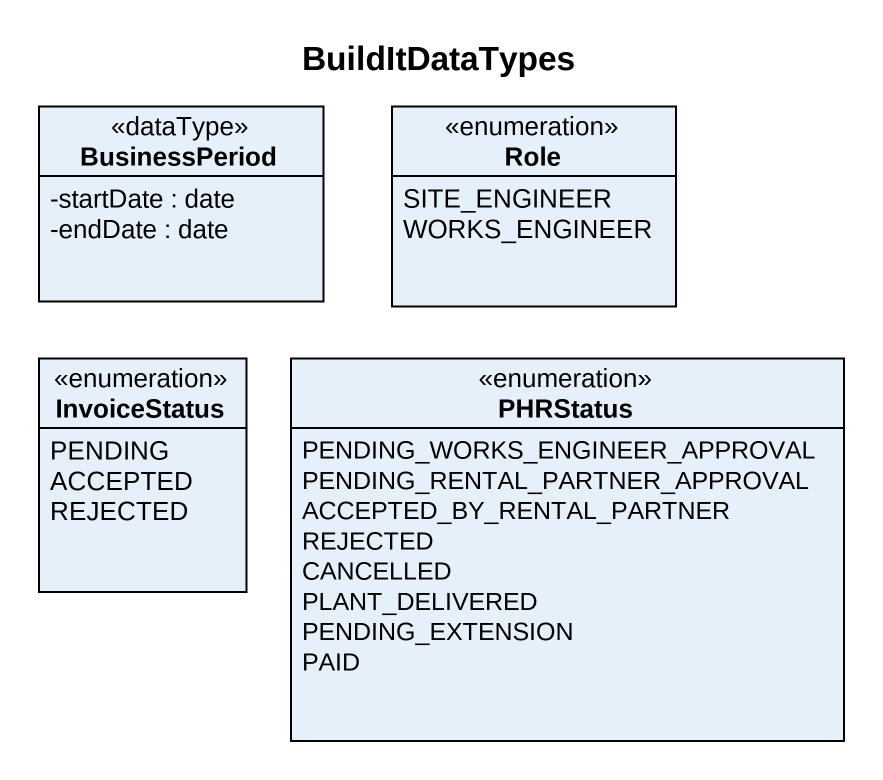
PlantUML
@startuml
title BuildItDataTypes
hide circle
hide empty members
skinparam classAttributeIconSize 0
class BusinessPeriod <<dataType>> {
  -startDate : date
  -endDate : date
}
enum Role {
  SITE_ENGINEER
  WORKS_ENGINEER
}
enum InvoiceStatus {
  PENDING
  ACCEPTED
  REJECTED
}
enum PHRStatus {
  PENDING_WORKS_ENGINEER_APPROVAL
  PENDING_RENTAL_PARTNER_APPROVAL
  ACCEPTED_BY_RENTAL_PARTNER
  REJECTED
  CANCELLED
  PLANT_DELIVERED
  PENDING_EXTENSION
  PAID
}
@enduml
